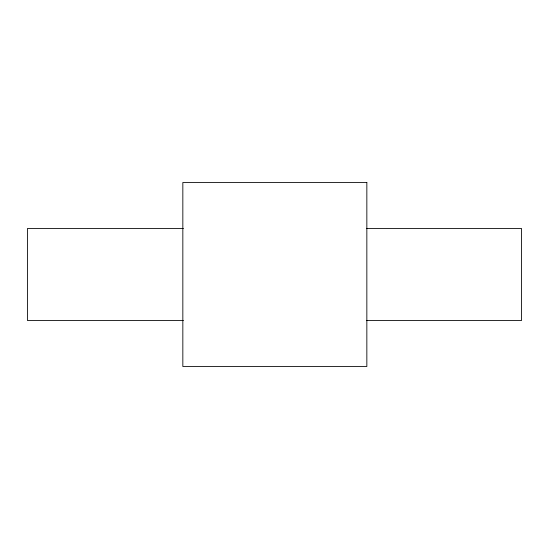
<?xml version="1.0" encoding="UTF-8"?>
<svg xmlns="http://www.w3.org/2000/svg" width="549" height="549" viewBox="0 0 549 549"><rect width="100%" height="100%" fill="white"/><g stroke="black" fill="none" stroke-linecap="round" stroke-linejoin="round"><path stroke-width="0.82" d="M183.421 228.501L27.45 228.501L27.45 320.499L183.421 320.499M366.711 228.501L521.55 228.501L521.55 320.499L366.698 320.499M366.842 182.494L182.838 182.494L182.838 366.506L366.842 366.506L366.842 182.494"/></g></svg>
